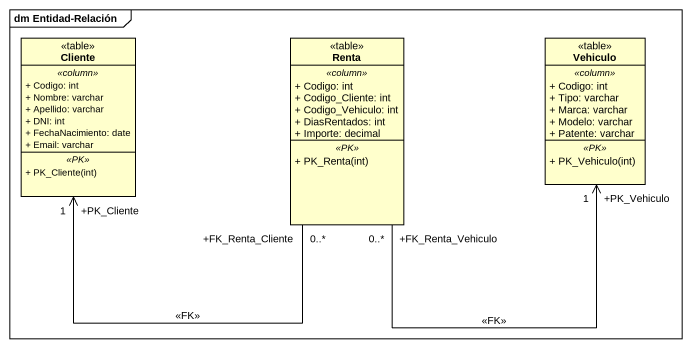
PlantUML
@startuml
mainframe dm Entidad-Relación
hide circle
hide empty members
skinparam classAttributeIconSize 0
class Cliente <<table>> {
  .. <<column>> ..
  + Codigo: int
  + Nombre: varchar
  + Apellido: varchar
  + DNI: int
  + FechaNacimiento: date
  + Email: varchar
  .. <<PK>> ..
  + PK_Cliente(int)
}
class Renta <<table>> {
  .. <<column>> ..
  + Codigo: int
  + Codigo_Cliente: int
  + Codigo_Vehiculo: int
  + DiasRentados: int
  + Importe: decimal
  .. <<PK>> ..
  + PK_Renta(int)
}
class Vehiculo <<table>> {
  .. <<column>> ..
  + Codigo: int
  + Tipo: varchar
  + Marca: varchar
  + Modelo: varchar
  + Patente: varchar
  .. <<PK>> ..
  + PK_Vehiculo(int)
}
Renta "+FK_Renta_Cliente\n0..*" -left-> "+PK_Cliente\n1" Cliente : <<FK>>
Renta "+FK_Renta_Vehiculo\n0..*" -right-> "+PK_Vehiculo\n1" Vehiculo : <<FK>>
@enduml
